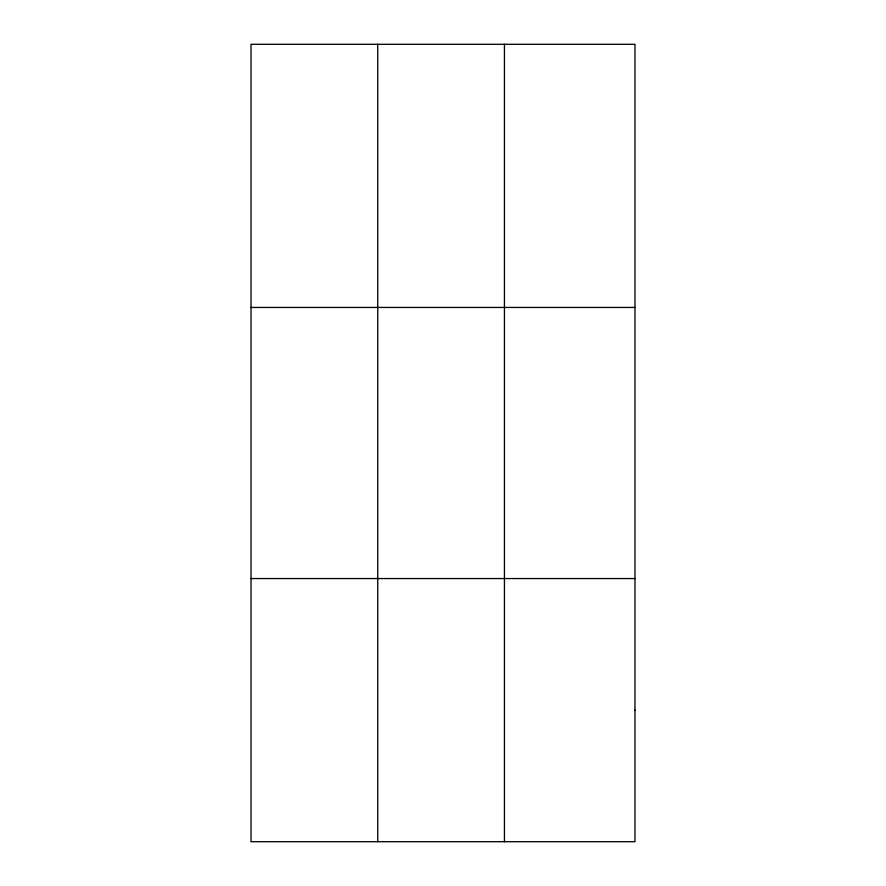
<?xml version="1.0" encoding="UTF-8"?>
<svg xmlns="http://www.w3.org/2000/svg" width="886" height="886" viewBox="0 0 886 886"><rect width="100%" height="100%" fill="white"/><g stroke="black" fill="none" stroke-linecap="round" stroke-linejoin="round"><path stroke-width="1.33" d="M377.735 44.3L377.735 841.7M504.433 44.3L504.433 841.7M251.026 307.442L634.974 307.442M251.026 578.558L634.974 578.558M634.974 710.129L634.974 841.7L251.026 841.7L251.026 44.3L634.974 44.3L634.974 710.129"/></g></svg>
